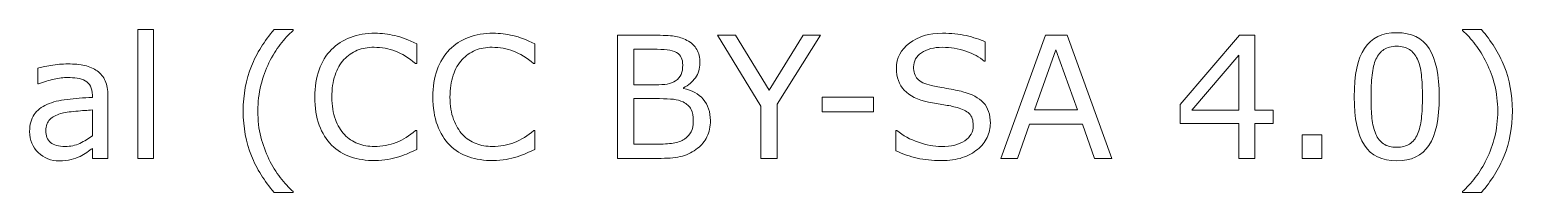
# Model space of a CAD drawing. Header units: inches. Extents: x -25 to 255, y 104 to 224.
# Drawn here: x 189.7 to 254.6, y 190.7 to 197.9 of the extents above; entities that cross this region are included whole.
import ezdxf

# ---------------------------------------------------------------- set-up
doc = ezdxf.new("R2010")
doc.units = ezdxf.units.IN
doc.header["$MEASUREMENT"] = 0

# ---------------------------------------------------------------- blocks, each defined once
blk = doc.blocks.new('block 28')
at = {"color": 7, "lineweight": 5}
for points in [[(195.118, 192.221), (194.435, 192.221), (194.435, 197.855), (195.118, 197.855), (195.118, 192.221)], [(224.335, 197.612), (222.438, 194.586), (222.438, 192.221), (221.722, 192.221), (221.722, 194.509), (219.815, 197.612), (220.604, 197.612), (222.084, 195.201), (223.568, 197.612), (224.335, 197.612)], [(237.089, 192.221), (236.327, 192.221), (235.802, 193.72), (233.479, 193.72), (232.954, 192.221), (232.227, 192.221), (234.182, 197.612), (235.134, 197.612), (237.089, 192.221)], [(244.152, 193.743), (243.347, 193.743), (243.347, 192.221), (242.652, 192.221), (242.652, 193.743), (240.073, 193.743), (240.073, 194.575), (242.681, 197.612), (243.347, 197.612), (243.347, 194.327), (244.152, 194.327), (244.152, 193.743)], [(235.579, 194.338), (234.64, 196.978), (233.699, 194.338), (235.579, 194.338)], [(242.652, 194.327), (242.652, 196.732), (240.587, 194.327), (242.652, 194.327)], [(226.655, 194.25), (224.395, 194.25), (224.395, 194.9), (226.655, 194.9), (226.655, 194.25)], [(246.281, 192.221), (245.421, 192.221), (245.421, 193.257), (246.281, 193.257), (246.281, 192.221)]]:
    blk.add_lwpolyline(points, dxfattribs=at)
for points, knots in [([(201.233, 190.733), (201.233, 190.733), (200.403, 190.733), (200.403, 190.733), (199.975, 191.223), (199.642, 191.757), (199.406, 192.336), (199.169, 192.915), (199.05, 193.568), (199.05, 194.294), (199.05, 195.02), (199.169, 195.672), (199.406, 196.252), (199.642, 196.831), (199.975, 197.365), (200.403, 197.855), (200.403, 197.855), (201.233, 197.855), (201.233, 197.855), (201.233, 197.855), (201.233, 197.819), (201.233, 197.819), (201.038, 197.642), (200.851, 197.439), (200.673, 197.209), (200.496, 196.978), (200.331, 196.71), (200.179, 196.404), (200.034, 196.107), (199.916, 195.78), (199.826, 195.423), (199.735, 195.066), (199.69, 194.689), (199.69, 194.294), (199.69, 193.882), (199.734, 193.504), (199.822, 193.161), (199.91, 192.819), (200.029, 192.493), (200.179, 192.184), (200.324, 191.888), (200.489, 191.619), (200.675, 191.379), (200.861, 191.139), (201.047, 190.936), (201.233, 190.769), (201.233, 190.769), (201.233, 190.733), (201.233, 190.733)], [0, 0, 0, 0, 1, 1, 1, 2, 2, 2, 3, 3, 3, 4, 4, 4, 5, 5, 5, 6, 6, 6, 7, 7, 7, 8, 8, 8, 9, 9, 9, 10, 10, 10, 11, 11, 11, 12, 12, 12, 13, 13, 13, 14, 14, 14, 15, 15, 15, 16, 16, 16, 16]), ([(206.648, 192.609), (206.515, 192.551), (206.395, 192.497), (206.288, 192.446), (206.181, 192.396), (206.04, 192.343), (205.867, 192.288), (205.72, 192.243), (205.56, 192.203), (205.388, 192.171), (205.216, 192.138), (205.026, 192.122), (204.818, 192.122), (204.428, 192.122), (204.073, 192.177), (203.754, 192.287), (203.435, 192.396), (203.156, 192.568), (202.921, 192.802), (202.689, 193.031), (202.509, 193.322), (202.378, 193.675), (202.248, 194.028), (202.183, 194.438), (202.183, 194.906), (202.183, 195.349), (202.245, 195.746), (202.371, 196.096), (202.496, 196.445), (202.677, 196.74), (202.913, 196.981), (203.142, 197.214), (203.419, 197.393), (203.743, 197.516), (204.067, 197.639), (204.427, 197.7), (204.822, 197.7), (205.111, 197.7), (205.4, 197.666), (205.688, 197.596), (205.976, 197.526), (206.296, 197.403), (206.648, 197.227), (206.648, 197.227), (206.648, 196.377), (206.648, 196.377), (206.648, 196.377), (206.594, 196.377), (206.594, 196.377), (206.297, 196.623), (206.004, 196.802), (205.713, 196.915), (205.421, 197.027), (205.11, 197.083), (204.778, 197.083), (204.505, 197.083), (204.261, 197.039), (204.043, 196.951), (203.825, 196.864), (203.63, 196.727), (203.459, 196.541), (203.293, 196.361), (203.165, 196.133), (203.071, 195.857), (202.979, 195.582), (202.932, 195.263), (202.932, 194.902), (202.932, 194.525), (202.984, 194.199), (203.086, 193.927), (203.189, 193.656), (203.32, 193.434), (203.481, 193.263), (203.65, 193.085), (203.847, 192.953), (204.072, 192.867), (204.297, 192.782), (204.534, 192.739), (204.785, 192.739), (205.129, 192.739), (205.451, 192.799), (205.752, 192.916), (206.053, 193.034), (206.335, 193.21), (206.597, 193.445), (206.597, 193.445), (206.648, 193.445), (206.648, 193.445), (206.648, 193.445), (206.648, 192.609), (206.648, 192.609)], [0, 0, 0, 0, 1, 1, 1, 2, 2, 2, 3, 3, 3, 4, 4, 4, 5, 5, 5, 6, 6, 6, 7, 7, 7, 8, 8, 8, 9, 9, 9, 10, 10, 10, 11, 11, 11, 12, 12, 12, 13, 13, 13, 14, 14, 14, 15, 15, 15, 16, 16, 16, 17, 17, 17, 18, 18, 18, 19, 19, 19, 20, 20, 20, 21, 21, 21, 22, 22, 22, 23, 23, 23, 24, 24, 24, 25, 25, 25, 26, 26, 26, 27, 27, 27, 28, 28, 28, 29, 29, 29, 30, 30, 30, 30]), ([(211.821, 192.609), (211.688, 192.551), (211.568, 192.497), (211.461, 192.446), (211.354, 192.396), (211.213, 192.343), (211.04, 192.288), (210.893, 192.243), (210.733, 192.203), (210.56, 192.171), (210.388, 192.138), (210.199, 192.122), (209.991, 192.122), (209.601, 192.122), (209.246, 192.177), (208.927, 192.287), (208.607, 192.396), (208.329, 192.568), (208.093, 192.802), (207.862, 193.031), (207.681, 193.322), (207.551, 193.675), (207.421, 194.028), (207.356, 194.438), (207.356, 194.906), (207.356, 195.349), (207.419, 195.746), (207.544, 196.096), (207.669, 196.445), (207.85, 196.74), (208.086, 196.981), (208.315, 197.214), (208.591, 197.393), (208.916, 197.516), (209.24, 197.639), (209.599, 197.7), (209.995, 197.7), (210.284, 197.7), (210.573, 197.666), (210.861, 197.596), (211.149, 197.526), (211.469, 197.403), (211.821, 197.227), (211.821, 197.227), (211.821, 196.377), (211.821, 196.377), (211.821, 196.377), (211.766, 196.377), (211.766, 196.377), (211.47, 196.623), (211.176, 196.802), (210.886, 196.915), (210.594, 197.027), (210.283, 197.083), (209.951, 197.083), (209.679, 197.083), (209.433, 197.039), (209.215, 196.951), (208.998, 196.864), (208.803, 196.727), (208.633, 196.541), (208.467, 196.361), (208.337, 196.133), (208.245, 195.857), (208.152, 195.582), (208.105, 195.263), (208.105, 194.902), (208.105, 194.525), (208.156, 194.199), (208.259, 193.927), (208.361, 193.656), (208.493, 193.434), (208.654, 193.263), (208.823, 193.085), (209.019, 192.953), (209.244, 192.867), (209.47, 192.782), (209.707, 192.739), (209.958, 192.739), (210.302, 192.739), (210.625, 192.799), (210.925, 192.916), (211.226, 193.034), (211.508, 193.21), (211.77, 193.445), (211.77, 193.445), (211.821, 193.445), (211.821, 193.445), (211.821, 193.445), (211.821, 192.609), (211.821, 192.609)], [0, 0, 0, 0, 1, 1, 1, 2, 2, 2, 3, 3, 3, 4, 4, 4, 5, 5, 5, 6, 6, 6, 7, 7, 7, 8, 8, 8, 9, 9, 9, 10, 10, 10, 11, 11, 11, 12, 12, 12, 13, 13, 13, 14, 14, 14, 15, 15, 15, 16, 16, 16, 17, 17, 17, 18, 18, 18, 19, 19, 19, 20, 20, 20, 21, 21, 21, 22, 22, 22, 23, 23, 23, 24, 24, 24, 25, 25, 25, 26, 26, 26, 27, 27, 27, 28, 28, 28, 29, 29, 29, 30, 30, 30, 30]), ([(219.509, 193.878), (219.509, 193.61), (219.459, 193.374), (219.358, 193.169), (219.256, 192.964), (219.119, 192.795), (218.948, 192.663), (218.745, 192.504), (218.523, 192.39), (218.28, 192.322), (218.037, 192.255), (217.728, 192.221), (217.354, 192.221), (217.354, 192.221), (215.441, 192.221), (215.441, 192.221), (215.441, 192.221), (215.441, 197.612), (215.441, 197.612), (215.441, 197.612), (217.038, 197.612), (217.038, 197.612), (217.431, 197.612), (217.726, 197.598), (217.921, 197.569), (218.116, 197.54), (218.304, 197.479), (218.482, 197.387), (218.68, 197.283), (218.823, 197.15), (218.913, 196.987), (219.002, 196.824), (219.046, 196.629), (219.046, 196.401), (219.046, 196.145), (218.982, 195.927), (218.851, 195.747), (218.721, 195.567), (218.547, 195.422), (218.33, 195.313), (218.33, 195.313), (218.33, 195.285), (218.33, 195.285), (218.696, 195.209), (218.984, 195.05), (219.194, 194.805), (219.405, 194.56), (219.509, 194.251), (219.509, 193.878)], [0, 0, 0, 0, 1, 1, 1, 2, 2, 2, 3, 3, 3, 4, 4, 4, 5, 5, 5, 6, 6, 6, 7, 7, 7, 8, 8, 8, 9, 9, 9, 10, 10, 10, 11, 11, 11, 12, 12, 12, 13, 13, 13, 14, 14, 14, 15, 15, 15, 16, 16, 16, 16]), ([(231.766, 193.756), (231.766, 193.546), (231.717, 193.339), (231.62, 193.134), (231.522, 192.929), (231.386, 192.756), (231.21, 192.614), (231.017, 192.46), (230.793, 192.339), (230.536, 192.252), (230.28, 192.165), (229.971, 192.122), (229.61, 192.122), (229.223, 192.122), (228.875, 192.158), (228.565, 192.23), (228.256, 192.302), (227.941, 192.409), (227.621, 192.551), (227.621, 192.551), (227.621, 193.445), (227.621, 193.445), (227.621, 193.445), (227.672, 193.445), (227.672, 193.445), (227.943, 193.22), (228.257, 193.045), (228.613, 192.923), (228.968, 192.801), (229.302, 192.739), (229.615, 192.739), (230.056, 192.739), (230.401, 192.823), (230.647, 192.989), (230.893, 193.155), (231.017, 193.377), (231.017, 193.655), (231.017, 193.893), (230.958, 194.07), (230.842, 194.183), (230.725, 194.296), (230.548, 194.384), (230.31, 194.447), (230.13, 194.495), (229.935, 194.535), (229.725, 194.566), (229.515, 194.598), (229.291, 194.637), (229.056, 194.685), (228.58, 194.786), (228.228, 194.959), (227.998, 195.204), (227.769, 195.449), (227.654, 195.768), (227.654, 196.16), (227.654, 196.611), (227.844, 196.98), (228.224, 197.268), (228.604, 197.556), (229.086, 197.7), (229.67, 197.7), (230.048, 197.7), (230.394, 197.664), (230.709, 197.592), (231.024, 197.52), (231.303, 197.43), (231.546, 197.324), (231.546, 197.324), (231.546, 196.477), (231.546, 196.477), (231.546, 196.477), (231.496, 196.477), (231.496, 196.477), (231.292, 196.651), (231.024, 196.796), (230.691, 196.911), (230.359, 197.026), (230.018, 197.083), (229.671, 197.083), (229.289, 197.083), (228.983, 197.004), (228.751, 196.844), (228.52, 196.685), (228.404, 196.48), (228.404, 196.229), (228.404, 196.005), (228.461, 195.829), (228.577, 195.701), (228.692, 195.573), (228.895, 195.476), (229.186, 195.409), (229.34, 195.375), (229.558, 195.333), (229.842, 195.285), (230.125, 195.237), (230.366, 195.188), (230.563, 195.137), (230.962, 195.031), (231.261, 194.871), (231.463, 194.656), (231.665, 194.442), (231.766, 194.141), (231.766, 193.756)], [0, 0, 0, 0, 1, 1, 1, 2, 2, 2, 3, 3, 3, 4, 4, 4, 5, 5, 5, 6, 6, 6, 7, 7, 7, 8, 8, 8, 9, 9, 9, 10, 10, 10, 11, 11, 11, 12, 12, 12, 13, 13, 13, 14, 14, 14, 15, 15, 15, 16, 16, 16, 17, 17, 17, 18, 18, 18, 19, 19, 19, 20, 20, 20, 21, 21, 21, 22, 22, 22, 23, 23, 23, 24, 24, 24, 25, 25, 25, 26, 26, 26, 27, 27, 27, 28, 28, 28, 29, 29, 29, 30, 30, 30, 31, 31, 31, 32, 32, 32, 33, 33, 33, 34, 34, 34, 34]), ([(251.424, 194.921), (251.424, 193.953), (251.273, 193.242), (250.97, 192.79), (250.667, 192.338), (250.198, 192.111), (249.561, 192.111), (248.914, 192.111), (248.442, 192.34), (248.144, 192.799), (247.847, 193.257), (247.698, 193.962), (247.698, 194.913), (247.698, 195.872), (247.848, 196.579), (248.15, 197.037), (248.451, 197.494), (248.922, 197.722), (249.561, 197.722), (250.207, 197.722), (250.679, 197.49), (250.977, 197.026), (251.275, 196.561), (251.424, 195.859), (251.424, 194.921)], [0, 0, 0, 0, 1, 1, 1, 2, 2, 2, 3, 3, 3, 4, 4, 4, 5, 5, 5, 6, 6, 6, 7, 7, 7, 8, 8, 8, 8]), ([(254.623, 194.294), (254.623, 193.568), (254.505, 192.915), (254.268, 192.336), (254.031, 191.757), (253.699, 191.223), (253.271, 190.733), (253.271, 190.733), (252.44, 190.733), (252.44, 190.733), (252.44, 190.733), (252.44, 190.769), (252.44, 190.769), (252.626, 190.936), (252.813, 191.139), (253.001, 191.379), (253.187, 191.619), (253.352, 191.888), (253.495, 192.184), (253.645, 192.493), (253.763, 192.819), (253.852, 193.161), (253.94, 193.504), (253.984, 193.882), (253.984, 194.294), (253.984, 194.689), (253.939, 195.066), (253.85, 195.423), (253.761, 195.78), (253.642, 196.107), (253.495, 196.404), (253.342, 196.71), (253.178, 196.978), (253, 197.209), (252.823, 197.439), (252.636, 197.642), (252.44, 197.819), (252.44, 197.819), (252.44, 197.855), (252.44, 197.855), (252.44, 197.855), (253.271, 197.855), (253.271, 197.855), (253.699, 197.365), (254.031, 196.831), (254.268, 196.252), (254.505, 195.672), (254.623, 195.02), (254.623, 194.294)], [0, 0, 0, 0, 1, 1, 1, 2, 2, 2, 3, 3, 3, 4, 4, 4, 5, 5, 5, 6, 6, 6, 7, 7, 7, 8, 8, 8, 9, 9, 9, 10, 10, 10, 11, 11, 11, 12, 12, 12, 13, 13, 13, 14, 14, 14, 15, 15, 15, 16, 16, 16, 16]), ([(218.297, 196.304), (218.297, 196.435), (218.275, 196.544), (218.232, 196.634), (218.189, 196.723), (218.119, 196.795), (218.023, 196.851), (217.909, 196.915), (217.772, 196.955), (217.61, 196.971), (217.449, 196.987), (217.249, 196.995), (217.011, 196.995), (217.011, 196.995), (216.158, 196.995), (216.158, 196.995), (216.158, 196.995), (216.158, 195.44), (216.158, 195.44), (216.158, 195.44), (217.083, 195.44), (217.083, 195.44), (217.307, 195.44), (217.485, 195.452), (217.618, 195.475), (217.75, 195.497), (217.873, 195.545), (217.986, 195.617), (218.1, 195.69), (218.18, 195.783), (218.226, 195.898), (218.273, 196.012), (218.297, 196.148), (218.297, 196.304)], [0, 0, 0, 0, 1, 1, 1, 2, 2, 2, 3, 3, 3, 4, 4, 4, 5, 5, 5, 6, 6, 6, 7, 7, 7, 8, 8, 8, 9, 9, 9, 10, 10, 10, 11, 11, 11, 11]), ([(250.469, 193.275), (250.553, 193.471), (250.61, 193.701), (250.64, 193.966), (250.67, 194.23), (250.685, 194.549), (250.685, 194.921), (250.685, 195.288), (250.67, 195.606), (250.64, 195.877), (250.61, 196.148), (250.552, 196.377), (250.466, 196.565), (250.381, 196.751), (250.267, 196.891), (250.121, 196.986), (249.976, 197.08), (249.789, 197.127), (249.561, 197.127), (249.335, 197.127), (249.148, 197.08), (249, 196.986), (248.853, 196.891), (248.736, 196.749), (248.649, 196.559), (248.567, 196.379), (248.511, 196.147), (248.481, 195.859), (248.451, 195.571), (248.437, 195.256), (248.437, 194.913), (248.437, 194.536), (248.45, 194.221), (248.476, 193.967), (248.502, 193.714), (248.558, 193.487), (248.645, 193.286), (248.725, 193.098), (248.837, 192.954), (248.982, 192.855), (249.128, 192.756), (249.321, 192.706), (249.561, 192.706), (249.786, 192.706), (249.974, 192.754), (250.123, 192.847), (250.272, 192.942), (250.387, 193.085), (250.469, 193.275)], [0, 0, 0, 0, 1, 1, 1, 2, 2, 2, 3, 3, 3, 4, 4, 4, 5, 5, 5, 6, 6, 6, 7, 7, 7, 8, 8, 8, 9, 9, 9, 10, 10, 10, 11, 11, 11, 12, 12, 12, 13, 13, 13, 14, 14, 14, 15, 15, 15, 16, 16, 16, 16]), ([(193.128, 192.221), (193.128, 192.221), (192.444, 192.221), (192.444, 192.221), (192.444, 192.221), (192.444, 192.653), (192.444, 192.653), (192.384, 192.612), (192.303, 192.555), (192.201, 192.482), (192.099, 192.408), (192, 192.349), (191.904, 192.307), (191.791, 192.251), (191.661, 192.205), (191.515, 192.167), (191.368, 192.13), (191.196, 192.111), (190.999, 192.111), (190.637, 192.111), (190.329, 192.232), (190.077, 192.473), (189.825, 192.713), (189.699, 193.02), (189.699, 193.394), (189.699, 193.7), (189.764, 193.947), (189.895, 194.136), (190.026, 194.325), (190.213, 194.474), (190.456, 194.582), (190.7, 194.691), (190.994, 194.764), (191.338, 194.802), (191.681, 194.841), (192.05, 194.87), (192.444, 194.889), (192.444, 194.889), (192.444, 194.994), (192.444, 194.994), (192.444, 195.15), (192.417, 195.278), (192.363, 195.379), (192.308, 195.481), (192.231, 195.561), (192.13, 195.619), (192.034, 195.675), (191.918, 195.712), (191.784, 195.731), (191.649, 195.75), (191.508, 195.76), (191.362, 195.76), (191.183, 195.76), (190.985, 195.737), (190.766, 195.69), (190.547, 195.642), (190.321, 195.574), (190.088, 195.484), (190.088, 195.484), (190.052, 195.484), (190.052, 195.484), (190.052, 195.484), (190.052, 196.172), (190.052, 196.172), (190.184, 196.208), (190.376, 196.248), (190.627, 196.291), (190.878, 196.334), (191.125, 196.355), (191.369, 196.355), (191.654, 196.355), (191.901, 196.332), (192.113, 196.285), (192.323, 196.238), (192.506, 196.158), (192.66, 196.045), (192.813, 195.934), (192.928, 195.79), (193.008, 195.615), (193.088, 195.439), (193.128, 195.22), (193.128, 194.961), (193.128, 194.961), (193.128, 192.221), (193.128, 192.221)], [0, 0, 0, 0, 1, 1, 1, 2, 2, 2, 3, 3, 3, 4, 4, 4, 5, 5, 5, 6, 6, 6, 7, 7, 7, 8, 8, 8, 9, 9, 9, 10, 10, 10, 11, 11, 11, 12, 12, 12, 13, 13, 13, 14, 14, 14, 15, 15, 15, 16, 16, 16, 17, 17, 17, 18, 18, 18, 19, 19, 19, 20, 20, 20, 21, 21, 21, 22, 22, 22, 23, 23, 23, 24, 24, 24, 25, 25, 25, 26, 26, 26, 27, 27, 27, 28, 28, 28, 28]), ([(218.76, 193.851), (218.76, 194.067), (218.727, 194.239), (218.663, 194.366), (218.597, 194.493), (218.479, 194.601), (218.308, 194.69), (218.192, 194.75), (218.051, 194.789), (217.886, 194.807), (217.721, 194.825), (217.52, 194.834), (217.284, 194.834), (217.284, 194.834), (216.158, 194.834), (216.158, 194.834), (216.158, 194.834), (216.158, 192.839), (216.158, 192.839), (216.158, 192.839), (217.106, 192.839), (217.106, 192.839), (217.42, 192.839), (217.677, 192.855), (217.877, 192.887), (218.077, 192.92), (218.242, 192.979), (218.369, 193.066), (218.504, 193.16), (218.603, 193.266), (218.666, 193.386), (218.729, 193.506), (218.76, 193.661), (218.76, 193.851)], [0, 0, 0, 0, 1, 1, 1, 2, 2, 2, 3, 3, 3, 4, 4, 4, 5, 5, 5, 6, 6, 6, 7, 7, 7, 8, 8, 8, 9, 9, 9, 10, 10, 10, 11, 11, 11, 11]), ([(192.444, 193.213), (192.444, 193.213), (192.444, 194.338), (192.444, 194.338), (192.238, 194.326), (191.996, 194.308), (191.716, 194.284), (191.438, 194.26), (191.217, 194.225), (191.054, 194.179), (190.861, 194.124), (190.704, 194.037), (190.584, 193.92), (190.465, 193.803), (190.405, 193.643), (190.405, 193.437), (190.405, 193.206), (190.474, 193.032), (190.613, 192.915), (190.752, 192.798), (190.963, 192.739), (191.249, 192.739), (191.485, 192.739), (191.702, 192.786), (191.898, 192.878), (192.095, 192.972), (192.277, 193.083), (192.444, 193.213)], [0, 0, 0, 0, 1, 1, 1, 2, 2, 2, 3, 3, 3, 4, 4, 4, 5, 5, 5, 6, 6, 6, 7, 7, 7, 8, 8, 8, 9, 9, 9, 9])]:
    blk.add_open_spline(points, degree=3, knots=knots, dxfattribs=at)

msp = doc.modelspace()

# ---------------------------------------------------------------- block references
msp.add_blockref('block 28', (0, 0))

doc.saveas('drawing.dxf')
